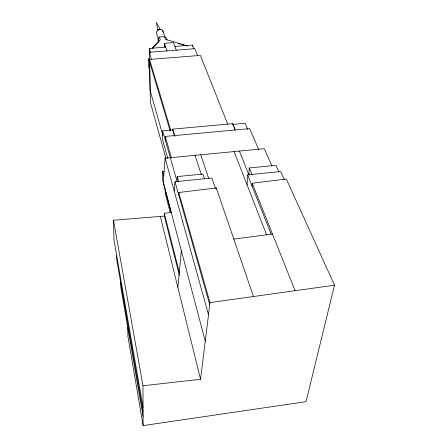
<?xml version="1.0" encoding="UTF-8"?>
<svg xmlns="http://www.w3.org/2000/svg" width="448" height="448" viewBox="0 0 448 448"><rect width="100%" height="100%" fill="white"/><g stroke="black" fill="none" stroke-linecap="round" stroke-linejoin="round"><path stroke-width="0.67" d="M204.445 178.662L202.927 174.042L177.206 176.579L177.206 181.77L162.635 130.838L172.743 129.909L174.653 136.22M192.478 46.452L192.489 45.069L174.927 46.446M216.261 189.039L216.294 187.914L178.791 192.517L178.606 194.55M248.892 174.866L249.256 167.955L275.968 165.323L279.003 172.099M252.05 186.026L252.202 183.221L286.328 179.026L334.51 285.186L306.018 401.677L143.114 425.6L127.91 336.381L127.753 327.516M247.061 184.794L247.61 174.838L280.666 171.528L284.267 179.525M233.486 126.269L232.781 123.659L172.732 129.13L172.743 129.909M271.93 165.978L264.314 148.686L165.11 158.211L163.257 182.23L205.262 341.202L200.558 379.316L142.974 385.762L143.114 425.6M174.205 191.016L174.978 181.703L211.887 178.03L215.482 188.586M177.834 287.302L181.345 250.69M205.262 341.202L209.994 302.602L178.791 192.517M158.172 42.302L158.105 38.606L159.398 37.044L164.573 36.652L166.37 37.985L167.11 40.13M157.825 30.167L159.466 29.35L160.39 29.557M334.51 285.186L209.994 302.602M272.468 234.002L233.8 239.086M179.334 275.425L164.332 216.082L164.304 213.242L171.55 212.486M171.254 212.66L162.697 180.264L162.579 171.371L163.94 171.237M165.346 140.33L165.29 136.422L249.693 128.638L258.77 149.699M232.73 124.41L245.129 123.284L247.761 129.45M164.332 216.082L113.49 220.231L114.005 240.145L143.046 407.126M149.8 70.661L148.635 66.679L148.473 58.895L149.699 58.794M165.967 158.452L150.405 102.558L149.576 59.455L200.39 55.395L227.702 124.09M150.046 90.698L149.38 48.434L165.715 47.163M164.444 46.603L164.41 43.305L173.561 42.605L176.288 50.266M178.035 43.518L180.051 44.05M181.395 44.408L187.438 46.004L165.486 39.334L164.573 36.652M160.278 29.77L156.374 22.4L157.903 30.979M232.781 123.659L235.295 129.847M233.99 127.506L234.741 129.36M249.256 167.955L252.017 174.787M239.394 151.077L248.998 175.129M252.202 183.221L295.092 290.696M247.61 174.838L271.236 234.326M197.736 56.045L194.858 48.703L149.302 52.276L151.519 59.595M234.097 151.581L266.622 234.914M192.489 45.069L193.973 48.866M158.346 38.864L156.632 33.65A3.416 3.041 -19.1 0 1 156.475 32.172L157.119 30.766L158.379 29.725A3.433 3.058 -19.1 0 1 162.725 30.682L164.942 37.167M216.294 187.914L253.45 296.537M164.41 43.305L167.003 50.988M164.427 45.058L165.206 47.37M200.749 154.784L208.751 178.651M159.398 37.044L160.289 39.732L152.062 48.535L158.99 41.306L158.105 38.606M162.719 30.682L163.173 32.066M195.037 155.344L201.309 174.58M149.38 48.434L150.752 52.926M172.732 129.13L174.832 136.063M149.576 59.455L170.677 129.937M149.649 62.104L170.117 130.782M148.473 58.895L149.839 63.476M177.206 176.579L178.741 181.899M165.29 136.422L171.455 157.87M150.186 90.765L162.91 135.582M174.978 181.703L209.726 304.774M167.838 158.536L162.725 140.375L162.635 130.838M165.11 158.211L208.516 314.798M162.579 171.371L163.845 176.098M170.279 212.727L165.217 193.469L165.172 189.638M164.304 213.242L179.34 272.485M160.328 216.406L200.558 379.316M113.49 220.231L142.974 385.762M143.063 411.947L116.743 259.762L116.626 255.209M143.069 416.511L120.792 287.062L120.708 282.699"/></g></svg>
